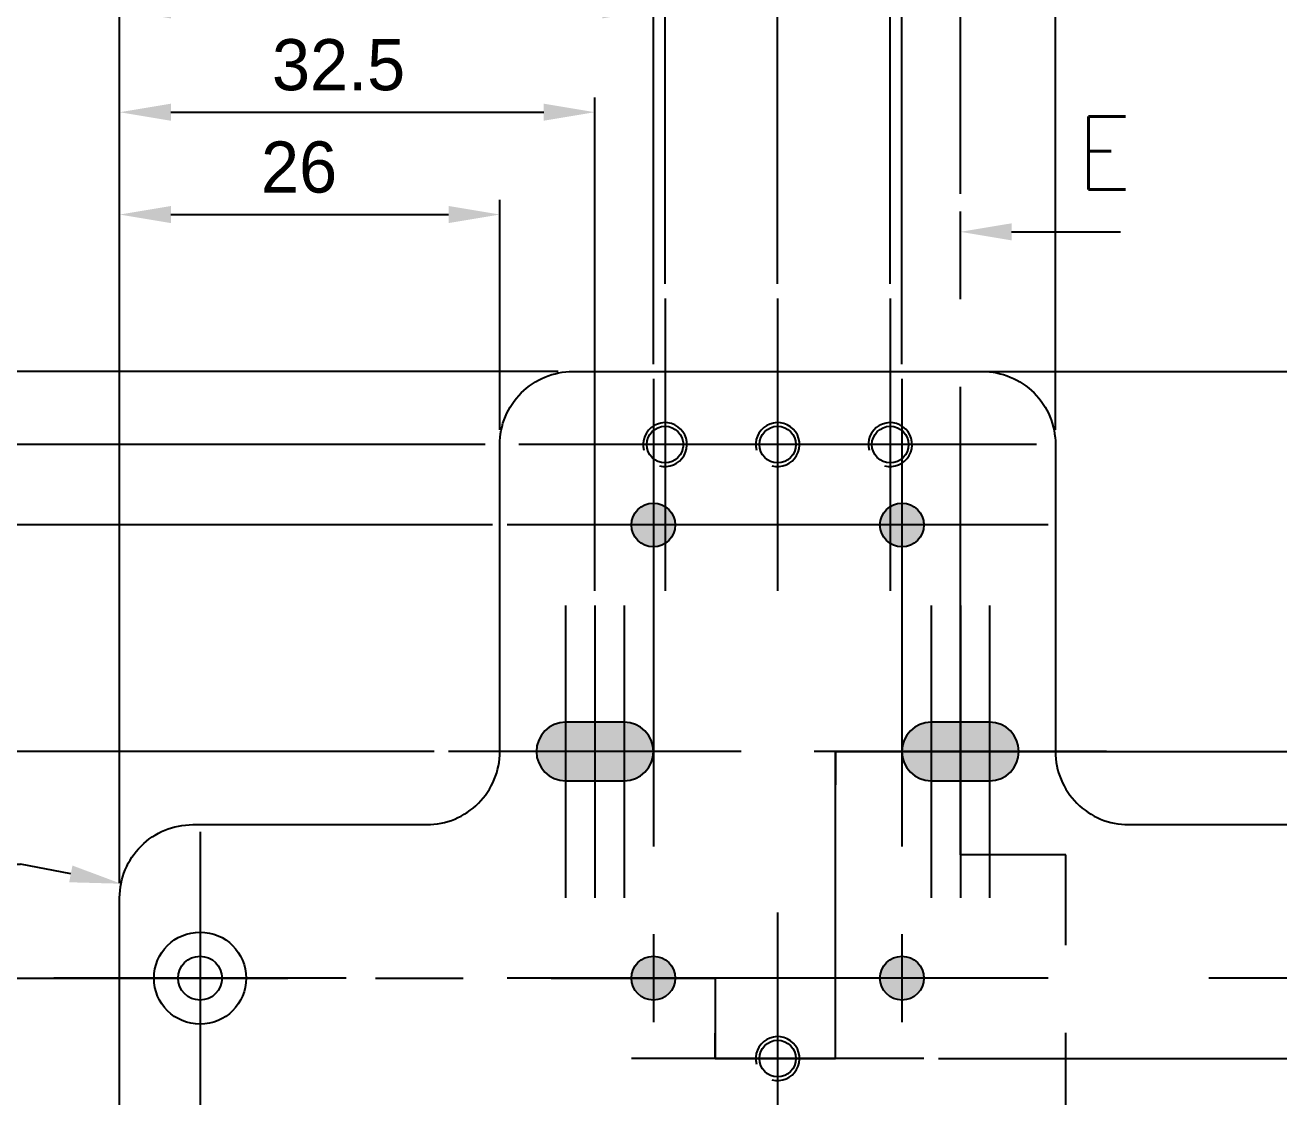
# Model space of a CAD drawing. Extents: x -1900 to -80, y -566 to 781.
# Drawn here: x -930.6 to -844.9, y 252.9 to 326.3 of the extents above; entities that cross this region are included whole.
import ezdxf

# ---------------------------------------------------------------- set-up
doc = ezdxf.new("R2010")
doc.units = 0
doc.linetypes.add('CENTER', pattern=[50, 32, -6, 6, -6])
doc.layers.get('0').update_dxf_attribs({"linetype": 'CONTINUOUS'})
doc.layers.get('DEFPOINTS').update_dxf_attribs({"linetype": 'CONTINUOUS'})
for name, color, linetype in [('CENTER', 1, 'CENTER'), ('DIMENSION', 4, 'CONTINUOUS'), ('DIMENSION_NEW', 6, 'CONTINUOUS'), ('HOLE_M3', 3, 'CONTINUOUS'), ('SECTION', 4, 'CENTER')]:
    doc.layers.add(name, color=color, linetype=linetype)
doc.styles.add('TEXTSTYLE33', font='Standard')
doc.dimstyles.new('QCADDIMSTYLE', dxfattribs={"dimtxt": 3.5, "dimasz": 3.5, "dimexe": 1, "dimexo": 1, "dimgap": 1.5, "dimtad": 1, "dimtoh": 1, "dimzin": 0, "dimcen": 0.09, "dimazin": 3, "dimtfac": 1, "dimtofl": 0, "dimtmove": 0, "dimatfit": 3})

# ---------------------------------------------------------------- blocks, each defined once
blk = doc.blocks.new('*X279')
at = {"layer": 'DIMENSION'}
blk.add_line((-863.143, 312.124), (-855.687, 312.124), dxfattribs=at)
blk.add_solid([(-863.143, 311.54), (-866.643, 312.124), (-863.143, 312.707)], dxfattribs=at)
blk = doc.blocks.new('*D147')
at = {"layer": 'DEFPOINTS', "color": 0}
for p in [(-834.143, 374.308), (-924.143, 266.573), (-834.143, 266.573)]:
    blk.add_point(p, dxfattribs=at)
at = {"layer": 'DIMENSION', "color": 0}
for p, q in [((-924.143, 267.573), (-924.143, 375.308)), ((-834.143, 267.573), (-834.143, 375.308)), ((-920.643, 374.308), (-837.643, 374.308))]:
    blk.add_line(p, q, dxfattribs=at)
for points in [[(-920.643, 374.891), (-920.643, 373.724), (-924.143, 374.308)], [(-837.643, 373.724), (-837.643, 374.891), (-834.143, 374.308)]]:
    blk.add_solid(points, dxfattribs=at)
at = {"layer": 'DIMENSION', "color": 0, "linetype": 'CONTINUOUS'}
blk.add_text('90', height=3.5, dxfattribs=at).set_placement((-882.476, 375.808))
blk = doc.blocks.new('*D148')
at = {"layer": 'DEFPOINTS', "color": 0}
for p in [(-893.143, 302.573), (-941.36, 297.573), (-898.143, 297.573)]:
    blk.add_point(p, dxfattribs=at)
at = {"layer": 'DIMENSION', "color": 0}
for p, q in [((-941.36, 306.073), (-941.36, 309.573)), ((-894.143, 302.573), (-942.36, 302.573)), ((-899.143, 297.573), (-942.36, 297.573)), ((-941.36, 294.073), (-941.36, 290.573))]:
    blk.add_line(p, q, dxfattribs=at)
for points in [[(-941.944, 306.073), (-940.777, 306.073), (-941.36, 302.573)], [(-940.777, 294.073), (-941.944, 294.073), (-941.36, 297.573)]]:
    blk.add_solid(points, dxfattribs=at)
at = {"layer": 'DIMENSION', "color": 0, "linetype": 'CONTINUOUS'}
blk.add_text('5', height=3.5, dxfattribs=at).set_placement((-948.027, 298.323))
blk = doc.blocks.new('*D149')
at = {"layer": 'DEFPOINTS', "color": 0}
for p in [(-893.143, 302.573), (-951.36, 292.073), (-897.643, 292.073)]:
    blk.add_point(p, dxfattribs=at)
at = {"layer": 'DIMENSION', "color": 0}
for p, q in [((-894.143, 302.573), (-952.36, 302.573)), ((-951.36, 299.073), (-951.36, 295.573)), ((-898.643, 292.073), (-952.36, 292.073))]:
    blk.add_line(p, q, dxfattribs=at)
for points in [[(-950.777, 299.073), (-951.944, 299.073), (-951.36, 302.573)], [(-951.944, 295.573), (-950.777, 295.573), (-951.36, 292.073)]]:
    blk.add_solid(points, dxfattribs=at)
at = {"layer": 'DIMENSION', "color": 0, "linetype": 'CONTINUOUS'}
blk.add_text('10.5', height=3.5, dxfattribs=at).set_placement((-962.444, 295.573))
blk = doc.blocks.new('*D150')
at = {"layer": 'DEFPOINTS', "color": 0}
for p in [(-893.143, 302.573), (-961.36, 276.573), (-901.643, 276.573)]:
    blk.add_point(p, dxfattribs=at)
at = {"layer": 'DIMENSION', "color": 0}
for p, q in [((-894.143, 302.573), (-962.36, 302.573)), ((-961.36, 299.073), (-961.36, 280.073)), ((-902.643, 276.573), (-962.36, 276.573))]:
    blk.add_line(p, q, dxfattribs=at)
for points in [[(-960.777, 299.073), (-961.944, 299.073), (-961.36, 302.573)], [(-961.944, 280.073), (-960.777, 280.073), (-961.36, 276.573)]]:
    blk.add_solid(points, dxfattribs=at)
at = {"layer": 'DIMENSION', "color": 0, "linetype": 'CONTINUOUS'}
blk.add_text('26', height=3.5, rotation=90, dxfattribs=at).set_placement((-962.86, 286.24))
blk = doc.blocks.new('*D151')
at = {"layer": 'DEFPOINTS', "color": 0}
for p in [(-893.143, 302.573), (-971.36, 261.073), (-944.643, 261.073)]:
    blk.add_point(p, dxfattribs=at)
at = {"layer": 'DIMENSION', "color": 0}
for p, q in [((-894.143, 302.573), (-972.36, 302.573)), ((-971.36, 299.073), (-971.36, 264.573)), ((-945.643, 261.073), (-972.36, 261.073))]:
    blk.add_line(p, q, dxfattribs=at)
for points in [[(-970.777, 299.073), (-971.944, 299.073), (-971.36, 302.573)], [(-971.944, 264.573), (-970.777, 264.573), (-971.36, 261.073)]]:
    blk.add_solid(points, dxfattribs=at)
at = {"layer": 'DIMENSION', "color": 0, "linetype": 'CONTINUOUS'}
blk.add_text('41.5', height=3.5, rotation=90, dxfattribs=at).set_placement((-972.86, 275.99))
blk = doc.blocks.new('*D152')
at = {"layer": 'DEFPOINTS', "color": 0}
for p in [(-865.143, 302.573), (-869.143, 255.573), (-811.36, 255.573)]:
    blk.add_point(p, dxfattribs=at)
at = {"layer": 'DIMENSION', "color": 0}
for p, q in [((-864.143, 302.573), (-810.36, 302.573)), ((-811.36, 299.073), (-811.36, 259.073)), ((-868.143, 255.573), (-810.36, 255.573))]:
    blk.add_line(p, q, dxfattribs=at)
for points in [[(-810.777, 299.073), (-811.944, 299.073), (-811.36, 302.573)], [(-811.944, 259.073), (-810.777, 259.073), (-811.36, 255.573)]]:
    blk.add_solid(points, dxfattribs=at)
at = {"layer": 'DIMENSION', "color": 0, "linetype": 'CONTINUOUS'}
blk.add_text('47', height=3.5, rotation=90, dxfattribs=at).set_placement((-812.86, 275.74))
blk = doc.blocks.new('*D154')
at = {"layer": 'DEFPOINTS', "color": 0}
for p in [(-898.143, 313.308), (-898.143, 297.573), (-924.143, 266.573)]:
    blk.add_point(p, dxfattribs=at)
at = {"layer": 'DIMENSION', "color": 0}
for p, q in [((-924.143, 267.573), (-924.143, 314.308)), ((-898.143, 298.573), (-898.143, 314.308)), ((-920.643, 313.308), (-901.643, 313.308))]:
    blk.add_line(p, q, dxfattribs=at)
for points in [[(-920.643, 313.891), (-920.643, 312.724), (-924.143, 313.308)], [(-901.643, 312.724), (-901.643, 313.891), (-898.143, 313.308)]]:
    blk.add_solid(points, dxfattribs=at)
at = {"layer": 'DIMENSION', "color": 0, "linetype": 'CONTINUOUS'}
blk.add_text('26', height=3.5, dxfattribs=at).set_placement((-914.476, 314.808))
blk = doc.blocks.new('*D155')
at = {"layer": 'DEFPOINTS', "color": 0}
for p in [(-924.143, 368.308), (-860.143, 297.573), (-924.143, 267.573)]:
    blk.add_point(p, dxfattribs=at)
at = {"layer": 'DIMENSION', "color": 0}
for p, q in [((-924.143, 268.573), (-924.143, 369.308)), ((-860.143, 298.573), (-860.143, 369.308)), ((-863.643, 368.308), (-920.643, 368.308))]:
    blk.add_line(p, q, dxfattribs=at)
for points in [[(-920.643, 368.891), (-920.643, 367.724), (-924.143, 368.308)], [(-863.643, 367.724), (-863.643, 368.891), (-860.143, 368.308)]]:
    blk.add_solid(points, dxfattribs=at)
at = {"layer": 'DIMENSION', "color": 0, "linetype": 'CONTINUOUS'}
blk.add_text('64', height=3.5, dxfattribs=at).set_placement((-895.643, 369.808))
blk = doc.blocks.new('*D164')
at = {"layer": 'DEFPOINTS', "color": 0}
for p in [(-891.643, 320.308), (-891.643, 286.573), (-924.143, 266.573)]:
    blk.add_point(p, dxfattribs=at)
at = {"layer": 'DIMENSION', "color": 0}
for p, q in [((-924.143, 267.573), (-924.143, 321.308)), ((-891.643, 287.573), (-891.643, 321.308)), ((-920.643, 320.308), (-895.143, 320.308))]:
    blk.add_line(p, q, dxfattribs=at)
for points in [[(-920.643, 320.891), (-920.643, 319.724), (-924.143, 320.308)], [(-895.143, 319.724), (-895.143, 320.891), (-891.643, 320.308)]]:
    blk.add_solid(points, dxfattribs=at)
at = {"layer": 'DIMENSION', "color": 0, "linetype": 'CONTINUOUS'}
blk.add_text('32.5', height=3.5, dxfattribs=at).set_placement((-913.726, 321.808))
blk = doc.blocks.new('*D165')
at = {"layer": 'DEFPOINTS', "color": 0}
for p in [(-924.143, 327.308), (-887.643, 302.073), (-924.143, 266.573)]:
    blk.add_point(p, dxfattribs=at)
at = {"layer": 'DIMENSION', "color": 0}
for p, q in [((-924.143, 267.573), (-924.143, 328.308)), ((-887.643, 303.073), (-887.643, 328.308)), ((-891.143, 327.308), (-920.643, 327.308))]:
    blk.add_line(p, q, dxfattribs=at)
for points in [[(-920.643, 327.891), (-920.643, 326.724), (-924.143, 327.308)], [(-891.143, 326.724), (-891.143, 327.891), (-887.643, 327.308)]]:
    blk.add_solid(points, dxfattribs=at)
at = {"layer": 'DIMENSION', "color": 0, "linetype": 'CONTINUOUS'}
blk.add_text('36.5', height=3.5, dxfattribs=at).set_placement((-911.726, 328.808))
blk = doc.blocks.new('*D166')
at = {"layer": 'DEFPOINTS', "color": 0}
for p in [(-924.143, 334.308), (-886.843, 307.573), (-924.143, 266.573)]:
    blk.add_point(p, dxfattribs=at)
at = {"layer": 'DIMENSION', "color": 0}
for p, q in [((-924.143, 267.573), (-924.143, 335.308)), ((-886.843, 308.573), (-886.843, 335.308)), ((-890.343, 334.308), (-920.643, 334.308))]:
    blk.add_line(p, q, dxfattribs=at)
for points in [[(-920.643, 334.891), (-920.643, 333.724), (-924.143, 334.308)], [(-890.343, 333.724), (-890.343, 334.891), (-886.843, 334.308)]]:
    blk.add_solid(points, dxfattribs=at)
at = {"layer": 'DIMENSION', "color": 0, "linetype": 'CONTINUOUS'}
blk.add_text('37.3', height=3.5, dxfattribs=at).set_placement((-911.326, 335.808))
blk = doc.blocks.new('*D167')
at = {"layer": 'DEFPOINTS', "color": 0}
for p in [(-924.143, 340.479), (-879.143, 307.573), (-924.143, 266.573)]:
    blk.add_point(p, dxfattribs=at)
at = {"layer": 'DIMENSION', "color": 0}
for p, q in [((-924.143, 267.573), (-924.143, 341.479)), ((-879.143, 308.573), (-879.143, 341.479)), ((-882.643, 340.479), (-920.643, 340.479))]:
    blk.add_line(p, q, dxfattribs=at)
for points in [[(-920.643, 341.062), (-920.643, 339.895), (-924.143, 340.479)], [(-882.643, 339.895), (-882.643, 341.062), (-879.143, 340.479)]]:
    blk.add_solid(points, dxfattribs=at)
at = {"layer": 'DIMENSION', "color": 0, "linetype": 'CONTINUOUS'}
blk.add_text('45', height=3.5, dxfattribs=at).set_placement((-904.976, 341.979))
blk = doc.blocks.new('*D168')
at = {"layer": 'DEFPOINTS', "color": 0}
for p in [(-924.143, 347.308), (-871.443, 307.573), (-924.143, 266.573)]:
    blk.add_point(p, dxfattribs=at)
at = {"layer": 'DIMENSION', "color": 0}
for p, q in [((-924.143, 267.573), (-924.143, 348.308)), ((-871.443, 308.573), (-871.443, 348.308)), ((-874.943, 347.308), (-920.643, 347.308))]:
    blk.add_line(p, q, dxfattribs=at)
for points in [[(-920.643, 347.891), (-920.643, 346.724), (-924.143, 347.308)], [(-874.943, 346.724), (-874.943, 347.891), (-871.443, 347.308)]]:
    blk.add_solid(points, dxfattribs=at)
at = {"layer": 'DIMENSION', "color": 0, "linetype": 'CONTINUOUS'}
blk.add_text('52.7', height=3.5, dxfattribs=at).set_placement((-903.626, 348.808))
blk = doc.blocks.new('*D169')
at = {"layer": 'DEFPOINTS', "color": 0}
for p in [(-924.143, 354.308), (-870.643, 302.073), (-924.143, 266.573)]:
    blk.add_point(p, dxfattribs=at)
at = {"layer": 'DIMENSION', "color": 0}
for p, q in [((-924.143, 267.573), (-924.143, 355.308)), ((-870.643, 303.073), (-870.643, 355.308)), ((-874.143, 354.308), (-920.643, 354.308))]:
    blk.add_line(p, q, dxfattribs=at)
for points in [[(-920.643, 354.891), (-920.643, 353.724), (-924.143, 354.308)], [(-874.143, 353.724), (-874.143, 354.891), (-870.643, 354.308)]]:
    blk.add_solid(points, dxfattribs=at)
at = {"layer": 'DIMENSION', "color": 0, "linetype": 'CONTINUOUS'}
blk.add_text('53.5', height=3.5, dxfattribs=at).set_placement((-903.226, 355.808))
blk = doc.blocks.new('*D172')
at = {"layer": 'DEFPOINTS', "color": 0}
for p in [(-924.143, 361.308), (-866.643, 313.727), (-924.143, 266.573)]:
    blk.add_point(p, dxfattribs=at)
at = {"layer": 'DIMENSION', "color": 0}
for p, q in [((-924.143, 267.573), (-924.143, 362.308)), ((-866.643, 314.727), (-866.643, 362.308)), ((-870.143, 361.308), (-920.643, 361.308))]:
    blk.add_line(p, q, dxfattribs=at)
for points in [[(-920.643, 361.891), (-920.643, 360.724), (-924.143, 361.308)], [(-870.143, 360.724), (-870.143, 361.891), (-866.643, 361.308)]]:
    blk.add_solid(points, dxfattribs=at)
at = {"layer": 'DIMENSION', "color": 0, "linetype": 'CONTINUOUS'}
blk.add_text('57.5', height=3.5, dxfattribs=at).set_placement((-901.226, 362.808))
blk = doc.blocks.new('*D177')
at = {"layer": 'DEFPOINTS', "color": 0}
for p in [(-893.143, 302.573), (-981.36, 233.323), (-918.643, 233.323)]:
    blk.add_point(p, dxfattribs=at)
at = {"layer": 'DIMENSION', "color": 0}
for p, q in [((-894.143, 302.573), (-982.36, 302.573)), ((-981.36, 299.073), (-981.36, 236.823)), ((-919.643, 233.323), (-982.36, 233.323))]:
    blk.add_line(p, q, dxfattribs=at)
for points in [[(-980.777, 299.073), (-981.944, 299.073), (-981.36, 302.573)], [(-981.944, 236.823), (-980.777, 236.823), (-981.36, 233.323)]]:
    blk.add_solid(points, dxfattribs=at)
at = {"layer": 'DIMENSION', "color": 0, "linetype": 'CONTINUOUS'}
blk.add_text('69.25', height=3.5, rotation=90, dxfattribs=at).set_placement((-982.86, 260.365))
blk = doc.blocks.new('*D179')
at = {"layer": 'DEFPOINTS', "color": 0}
for p in [(-866.643, 302.573), (-809.385, 239.073), (-801.36, 239.073)]:
    blk.add_point(p, dxfattribs=at)
at = {"layer": 'DIMENSION', "color": 0}
for p, q in [((-865.643, 302.573), (-800.36, 302.573)), ((-801.36, 299.073), (-801.36, 242.573)), ((-808.385, 239.073), (-800.36, 239.073))]:
    blk.add_line(p, q, dxfattribs=at)
for points in [[(-800.777, 299.073), (-801.944, 299.073), (-801.36, 302.573)], [(-801.944, 242.573), (-800.777, 242.573), (-801.36, 239.073)]]:
    blk.add_solid(points, dxfattribs=at)
at = {"layer": 'DIMENSION', "color": 0, "linetype": 'CONTINUOUS'}
blk.add_text('63.5', height=3.5, rotation=90, dxfattribs=at).set_placement((-802.86, 264.907))
blk = doc.blocks.new('*D180')
at = {"layer": 'DEFPOINTS', "color": 0}
for p in [(-924.05, 267.533), (-919.143, 266.573)]:
    blk.add_point(p, dxfattribs=at)
at = {"layer": 'DIMENSION', "color": 0}
for p in [(-952.253, 268.876), (-927.485, 268.204)]:
    blk.add_line(p, (-930.92, 268.876), dxfattribs=at)
blk.add_solid([(-927.597, 267.632), (-927.373, 268.777), (-924.05, 267.533)], dxfattribs=at)
at = {"layer": 'DIMENSION', "color": 0, "linetype": 'CONTINUOUS'}
blk.add_text('RR5(8x)', height=3.5, dxfattribs=at).set_placement((-952.92, 271.876))
blk = doc.blocks.new('*U284')
at = {"layer": 'DIMENSION_NEW'}
for points in [[(-895.057, 275.159), (-895.306, 277.685), (-895.057, 277.988)], [(-894.754, 274.911), (-895.057, 277.988), (-894.754, 278.236)], [(-895.057, 275.159), (-895.057, 277.988), (-894.754, 274.911)], [(-894.408, 274.726), (-894.754, 278.236), (-894.408, 278.421)], [(-894.754, 274.911), (-894.754, 278.236), (-894.408, 274.726)], [(-894.033, 274.612), (-894.408, 278.421), (-894.033, 278.535)], [(-894.408, 274.726), (-894.408, 278.421), (-894.033, 274.612)], [(-893.643, 274.573), (-894.033, 278.535), (-893.643, 278.573)], [(-894.033, 274.612), (-894.033, 278.535), (-893.643, 274.573)], [(-893.643, 274.573), (-893.643, 278.573), (-889.643, 274.573)], [(-889.643, 274.573), (-893.643, 278.573), (-889.643, 278.573)], [(-889.643, 274.573), (-889.643, 278.573), (-889.253, 274.612)], [(-889.253, 274.612), (-889.643, 278.573), (-889.253, 278.535)], [(-889.253, 274.612), (-889.253, 278.535), (-888.878, 274.726)], [(-888.878, 274.726), (-889.253, 278.535), (-888.878, 278.421)], [(-888.878, 274.726), (-888.878, 278.421), (-888.532, 274.911)], [(-888.532, 274.911), (-888.878, 278.421), (-888.532, 278.236)], [(-888.532, 274.911), (-888.532, 278.236), (-888.229, 275.159)], [(-888.229, 275.159), (-888.532, 278.236), (-888.229, 277.988)], [(-888.229, 275.159), (-888.229, 277.988), (-887.98, 275.462)], [(-887.98, 275.462), (-888.229, 277.988), (-887.98, 277.685)], [(-895.491, 275.808), (-895.605, 276.964), (-895.491, 277.339)], [(-895.306, 275.462), (-895.491, 277.339), (-895.306, 277.685)], [(-895.491, 275.808), (-895.491, 277.339), (-895.306, 275.462)], [(-895.306, 275.462), (-895.306, 277.685), (-895.057, 275.159)], [(-887.98, 275.462), (-887.98, 277.685), (-887.795, 275.808)], [(-887.795, 275.808), (-887.98, 277.685), (-887.795, 277.339)], [(-887.795, 275.808), (-887.795, 277.339), (-887.681, 276.183)], [(-887.681, 276.183), (-887.795, 277.339), (-887.681, 276.964)], [(-895.605, 276.183), (-895.643, 276.573), (-895.605, 276.964)], [(-895.605, 276.183), (-895.605, 276.964), (-895.491, 275.808)], [(-887.681, 276.183), (-887.681, 276.964), (-887.643, 276.573)]]:
    blk.add_solid(points, dxfattribs=at)
blk = doc.blocks.new('*U285')
at = {"layer": 'DIMENSION_NEW'}
for points in [[(-888.476, 290.826), (-888.704, 293.134), (-888.476, 293.321)], [(-888.217, 290.688), (-888.476, 293.321), (-888.217, 293.459)], [(-888.476, 290.826), (-888.476, 293.321), (-888.217, 290.688)], [(-887.936, 290.602), (-888.217, 293.459), (-887.936, 293.545)], [(-888.217, 290.688), (-888.217, 293.459), (-887.936, 290.602)], [(-887.643, 290.573), (-887.936, 293.545), (-887.643, 293.573)], [(-887.936, 290.602), (-887.936, 293.545), (-887.643, 290.573)], [(-887.643, 290.573), (-887.643, 293.573), (-887.35, 290.602)], [(-887.35, 290.602), (-887.643, 293.573), (-887.35, 293.545)], [(-887.35, 290.602), (-887.35, 293.545), (-887.069, 290.688)], [(-887.069, 290.688), (-887.35, 293.545), (-887.069, 293.459)], [(-887.069, 290.688), (-887.069, 293.459), (-886.81, 290.826)], [(-886.81, 290.826), (-887.069, 293.459), (-886.81, 293.321)], [(-886.81, 290.826), (-886.81, 293.321), (-886.582, 291.013)], [(-886.582, 291.013), (-886.81, 293.321), (-886.582, 293.134)], [(-889.029, 291.499), (-889.114, 292.366), (-889.029, 292.647)], [(-888.89, 291.24), (-889.029, 292.647), (-888.89, 292.907)], [(-889.029, 291.499), (-889.029, 292.647), (-888.89, 291.24)], [(-888.704, 291.013), (-888.89, 292.907), (-888.704, 293.134)], [(-888.89, 291.24), (-888.89, 292.907), (-888.704, 291.013)], [(-888.704, 291.013), (-888.704, 293.134), (-888.476, 290.826)], [(-886.582, 291.013), (-886.582, 293.134), (-886.396, 291.24)], [(-886.396, 291.24), (-886.582, 293.134), (-886.396, 292.907)], [(-886.396, 291.24), (-886.396, 292.907), (-886.257, 291.499)], [(-886.257, 291.499), (-886.396, 292.907), (-886.257, 292.647)], [(-886.257, 291.499), (-886.257, 292.647), (-886.172, 291.781)], [(-886.172, 291.781), (-886.257, 292.647), (-886.172, 292.366)], [(-889.114, 291.781), (-889.143, 292.073), (-889.114, 292.366)], [(-889.114, 291.781), (-889.114, 292.366), (-889.029, 291.499)], [(-886.172, 291.781), (-886.172, 292.366), (-886.143, 292.073)], [(-888.217, 259.688), (-888.476, 262.321), (-888.217, 262.459)], [(-887.936, 259.602), (-888.217, 262.459), (-887.936, 262.545)], [(-888.217, 259.688), (-888.217, 262.459), (-887.936, 259.602)], [(-887.643, 259.573), (-887.936, 262.545), (-887.643, 262.573)], [(-887.936, 259.602), (-887.936, 262.545), (-887.643, 259.573)], [(-887.643, 259.573), (-887.643, 262.573), (-887.35, 259.602)], [(-887.35, 259.602), (-887.643, 262.573), (-887.35, 262.545)], [(-887.35, 259.602), (-887.35, 262.545), (-887.069, 259.688)], [(-887.069, 259.688), (-887.35, 262.545), (-887.069, 262.459)], [(-887.069, 259.688), (-887.069, 262.459), (-886.81, 259.826)], [(-886.81, 259.826), (-887.069, 262.459), (-886.81, 262.321)], [(-889.029, 260.499), (-889.114, 261.366), (-889.029, 261.647)], [(-888.89, 260.24), (-889.029, 261.647), (-888.89, 261.907)], [(-889.029, 260.499), (-889.029, 261.647), (-888.89, 260.24)], [(-888.704, 260.013), (-888.89, 261.907), (-888.704, 262.134)], [(-888.89, 260.24), (-888.89, 261.907), (-888.704, 260.013)], [(-888.476, 259.826), (-888.704, 262.134), (-888.476, 262.321)], [(-888.704, 260.013), (-888.704, 262.134), (-888.476, 259.826)], [(-888.476, 259.826), (-888.476, 262.321), (-888.217, 259.688)], [(-886.81, 259.826), (-886.81, 262.321), (-886.582, 260.013)], [(-886.582, 260.013), (-886.81, 262.321), (-886.582, 262.134)], [(-886.582, 260.013), (-886.582, 262.134), (-886.396, 260.24)], [(-886.396, 260.24), (-886.582, 262.134), (-886.396, 261.907)], [(-886.396, 260.24), (-886.396, 261.907), (-886.257, 260.499)], [(-886.257, 260.499), (-886.396, 261.907), (-886.257, 261.647)], [(-886.257, 260.499), (-886.257, 261.647), (-886.172, 260.781)], [(-886.172, 260.781), (-886.257, 261.647), (-886.172, 261.366)], [(-889.114, 260.781), (-889.143, 261.073), (-889.114, 261.366)], [(-889.114, 260.781), (-889.114, 261.366), (-889.029, 260.499)], [(-886.172, 260.781), (-886.172, 261.366), (-886.143, 261.073)]]:
    blk.add_solid(points, dxfattribs=at)
blk = doc.blocks.new('*U286')
at = {"layer": 'DIMENSION_NEW'}
for points in [[(-871.476, 290.826), (-871.704, 293.134), (-871.476, 293.321)], [(-871.217, 290.688), (-871.476, 293.321), (-871.217, 293.459)], [(-871.476, 290.826), (-871.476, 293.321), (-871.217, 290.688)], [(-870.936, 290.602), (-871.217, 293.459), (-870.936, 293.545)], [(-871.217, 290.688), (-871.217, 293.459), (-870.936, 290.602)], [(-870.643, 290.573), (-870.936, 293.545), (-870.643, 293.573)], [(-870.936, 290.602), (-870.936, 293.545), (-870.643, 290.573)], [(-870.643, 290.573), (-870.643, 293.573), (-870.605, 290.577)], [(-870.605, 290.577), (-870.643, 293.573), (-870.605, 293.57)], [(-870.605, 290.577), (-870.605, 293.57), (-870.491, 290.588)], [(-870.491, 290.588), (-870.605, 293.57), (-870.491, 293.558)], [(-870.491, 290.588), (-870.491, 293.558), (-870.35, 290.602)], [(-870.35, 290.602), (-870.491, 293.558), (-870.35, 293.545)], [(-870.35, 290.602), (-870.35, 293.545), (-870.306, 290.616)], [(-870.306, 290.616), (-870.35, 293.545), (-870.306, 293.531)], [(-870.306, 290.616), (-870.306, 293.531), (-870.069, 290.688)], [(-870.069, 290.688), (-870.306, 293.531), (-870.069, 293.459)], [(-870.069, 290.688), (-870.069, 293.459), (-870.057, 290.694)], [(-870.057, 290.694), (-870.069, 293.459), (-870.057, 293.453)], [(-870.057, 290.694), (-870.057, 293.453), (-869.81, 290.826)], [(-869.81, 290.826), (-870.057, 293.453), (-869.81, 293.321)], [(-869.81, 290.826), (-869.81, 293.321), (-869.754, 290.872)], [(-869.754, 290.872), (-869.81, 293.321), (-869.754, 293.275)], [(-869.754, 290.872), (-869.754, 293.275), (-869.582, 291.013)], [(-869.582, 291.013), (-869.754, 293.275), (-869.582, 293.134)], [(-872.029, 291.499), (-872.114, 292.366), (-872.029, 292.647)], [(-871.89, 291.24), (-872.029, 292.647), (-871.89, 292.907)], [(-872.029, 291.499), (-872.029, 292.647), (-871.89, 291.24)], [(-871.704, 291.013), (-871.89, 292.907), (-871.704, 293.134)], [(-871.89, 291.24), (-871.89, 292.907), (-871.704, 291.013)], [(-871.704, 291.013), (-871.704, 293.134), (-871.476, 290.826)], [(-869.582, 291.013), (-869.582, 293.134), (-869.408, 291.225)], [(-869.408, 291.225), (-869.582, 293.134), (-869.408, 292.922)], [(-869.408, 291.225), (-869.408, 292.922), (-869.396, 291.24)], [(-869.396, 291.24), (-869.408, 292.922), (-869.396, 292.907)], [(-869.396, 291.24), (-869.396, 292.907), (-869.257, 291.499)], [(-869.257, 291.499), (-869.396, 292.907), (-869.257, 292.647)], [(-869.257, 291.499), (-869.257, 292.647), (-869.172, 291.781)], [(-869.172, 291.781), (-869.257, 292.647), (-869.172, 292.366)], [(-872.114, 291.781), (-872.143, 292.073), (-872.114, 292.366)], [(-872.114, 291.781), (-872.114, 292.366), (-872.029, 291.499)], [(-869.172, 291.781), (-869.172, 292.366), (-869.143, 292.073)], [(-870.069, 275.174), (-870.306, 277.685), (-870.069, 277.974)], [(-870.057, 275.16), (-870.069, 277.974), (-870.057, 277.988)], [(-870.069, 275.174), (-870.069, 277.974), (-870.057, 275.16)], [(-869.81, 274.957), (-870.057, 277.988), (-869.81, 278.192)], [(-870.057, 275.16), (-870.057, 277.988), (-869.81, 274.957)], [(-869.754, 274.911), (-869.81, 278.192), (-869.754, 278.237)], [(-869.81, 274.957), (-869.81, 278.192), (-869.754, 274.911)], [(-869.582, 274.819), (-869.754, 278.237), (-869.582, 278.329)], [(-869.754, 274.911), (-869.754, 278.237), (-869.582, 274.819)], [(-869.408, 274.726), (-869.582, 278.329), (-869.408, 278.422)], [(-869.582, 274.819), (-869.582, 278.329), (-869.408, 274.726)], [(-869.396, 274.723), (-869.408, 278.422), (-869.396, 278.426)], [(-869.408, 274.726), (-869.408, 278.422), (-869.396, 274.723)], [(-869.257, 274.681), (-869.396, 278.426), (-869.257, 278.468)], [(-869.396, 274.723), (-869.396, 278.426), (-869.257, 274.681)], [(-869.172, 274.655), (-869.257, 278.468), (-869.172, 278.494)], [(-869.257, 274.681), (-869.257, 278.468), (-869.172, 274.655)], [(-869.143, 274.646), (-869.172, 278.494), (-869.143, 278.502)], [(-869.172, 274.655), (-869.172, 278.494), (-869.143, 274.646)], [(-869.033, 274.613), (-869.143, 278.502), (-869.033, 278.536)], [(-869.143, 274.646), (-869.143, 278.502), (-869.033, 274.613)], [(-868.643, 274.574), (-869.033, 278.536), (-868.643, 278.574)], [(-869.033, 274.613), (-869.033, 278.536), (-868.643, 274.574)], [(-868.643, 274.574), (-868.643, 278.574), (-864.643, 274.574)], [(-864.643, 274.574), (-868.643, 278.574), (-864.643, 278.574)], [(-864.643, 274.574), (-864.643, 278.574), (-864.253, 274.613)], [(-864.253, 274.613), (-864.643, 278.574), (-864.253, 278.536)], [(-864.253, 274.613), (-864.253, 278.536), (-863.878, 274.726)], [(-863.878, 274.726), (-864.253, 278.536), (-863.878, 278.422)], [(-863.878, 274.726), (-863.878, 278.422), (-863.532, 274.911)], [(-863.532, 274.911), (-863.878, 278.422), (-863.532, 278.237)], [(-863.532, 274.911), (-863.532, 278.237), (-863.229, 275.16)], [(-863.229, 275.16), (-863.532, 278.237), (-863.229, 277.988)], [(-863.229, 275.16), (-863.229, 277.988), (-862.98, 275.463)], [(-862.98, 275.463), (-863.229, 277.988), (-862.98, 277.685)], [(-870.491, 275.809), (-870.605, 276.964), (-870.491, 277.34)], [(-870.35, 275.546), (-870.491, 277.34), (-870.35, 277.602)], [(-870.491, 275.809), (-870.491, 277.34), (-870.35, 275.546)], [(-870.306, 275.463), (-870.35, 277.602), (-870.306, 277.685)], [(-870.35, 275.546), (-870.35, 277.602), (-870.306, 275.463)], [(-870.306, 275.463), (-870.306, 277.685), (-870.069, 275.174)], [(-862.98, 275.463), (-862.98, 277.685), (-862.795, 275.809)], [(-862.795, 275.809), (-862.98, 277.685), (-862.795, 277.34)], [(-862.795, 275.809), (-862.795, 277.34), (-862.681, 276.184)], [(-862.681, 276.184), (-862.795, 277.34), (-862.681, 276.964)], [(-870.605, 276.184), (-870.643, 276.574), (-870.605, 276.964)], [(-870.605, 276.184), (-870.605, 276.964), (-870.491, 275.809)], [(-862.681, 276.184), (-862.681, 276.964), (-862.643, 276.574)], [(-871.217, 259.688), (-871.476, 262.321), (-871.217, 262.459)], [(-870.936, 259.602), (-871.217, 262.459), (-870.936, 262.545)], [(-871.217, 259.688), (-871.217, 262.459), (-870.936, 259.602)], [(-870.643, 259.573), (-870.936, 262.545), (-870.643, 262.573)], [(-870.936, 259.602), (-870.936, 262.545), (-870.643, 259.573)], [(-870.643, 259.573), (-870.643, 262.573), (-870.605, 259.577)], [(-870.605, 259.577), (-870.643, 262.573), (-870.605, 262.57)], [(-870.605, 259.577), (-870.605, 262.57), (-870.491, 259.588)], [(-870.491, 259.588), (-870.605, 262.57), (-870.491, 262.558)], [(-870.491, 259.588), (-870.491, 262.558), (-870.35, 259.602)], [(-870.35, 259.602), (-870.491, 262.558), (-870.35, 262.545)], [(-870.35, 259.602), (-870.35, 262.545), (-870.306, 259.616)], [(-870.306, 259.616), (-870.35, 262.545), (-870.306, 262.531)], [(-870.306, 259.616), (-870.306, 262.531), (-870.069, 259.688)], [(-870.069, 259.688), (-870.306, 262.531), (-870.069, 262.459)], [(-870.069, 259.688), (-870.069, 262.459), (-870.057, 259.694)], [(-870.057, 259.694), (-870.069, 262.459), (-870.057, 262.453)], [(-870.057, 259.694), (-870.057, 262.453), (-869.81, 259.826)], [(-869.81, 259.826), (-870.057, 262.453), (-869.81, 262.321)], [(-872.029, 260.499), (-872.114, 261.366), (-872.029, 261.647)], [(-871.89, 260.24), (-872.029, 261.647), (-871.89, 261.907)], [(-872.029, 260.499), (-872.029, 261.647), (-871.89, 260.24)], [(-871.704, 260.013), (-871.89, 261.907), (-871.704, 262.134)], [(-871.89, 260.24), (-871.89, 261.907), (-871.704, 260.013)], [(-871.476, 259.826), (-871.704, 262.134), (-871.476, 262.321)], [(-871.704, 260.013), (-871.704, 262.134), (-871.476, 259.826)], [(-871.476, 259.826), (-871.476, 262.321), (-871.217, 259.688)], [(-869.81, 259.826), (-869.81, 262.321), (-869.754, 259.872)], [(-869.754, 259.872), (-869.81, 262.321), (-869.754, 262.275)], [(-869.754, 259.872), (-869.754, 262.275), (-869.582, 260.013)], [(-869.582, 260.013), (-869.754, 262.275), (-869.582, 262.134)], [(-869.582, 260.013), (-869.582, 262.134), (-869.408, 260.225)], [(-869.408, 260.225), (-869.582, 262.134), (-869.408, 261.922)], [(-869.408, 260.225), (-869.408, 261.922), (-869.396, 260.24)], [(-869.396, 260.24), (-869.408, 261.922), (-869.396, 261.907)], [(-869.396, 260.24), (-869.396, 261.907), (-869.257, 260.499)], [(-869.257, 260.499), (-869.396, 261.907), (-869.257, 261.647)], [(-869.257, 260.499), (-869.257, 261.647), (-869.172, 260.781)], [(-869.172, 260.781), (-869.257, 261.647), (-869.172, 261.366)], [(-872.114, 260.781), (-872.143, 261.073), (-872.114, 261.366)], [(-872.114, 260.781), (-872.114, 261.366), (-872.029, 260.499)], [(-869.172, 260.781), (-869.172, 261.366), (-869.143, 261.073)]]:
    blk.add_solid(points, dxfattribs=at)

msp = doc.modelspace()

# ---------------------------------------------------------------- linework, layer by layer
for p, q in [((-887.643, 292.073), (-887.643, 292.073)), ((-870.643, 292.073), (-870.643, 292.073)), ((-891.583, 276.574), (-891.583, 276.574)), ((-875.19, 276.573), (-873.19, 276.573)), ((-875.19, 276.573), (-875.19, 274.308)), ((-865.703, 276.574), (-865.703, 276.574)), ((-865.703, 276.574), (-865.703, 276.574)), ((-918.643, 261.073), (-918.643, 261.073)), ((-918.643, 261.073), (-918.643, 261.073)), ((-883.425, 261.073), (-885.36, 261.073)), ((-883.425, 261.073), (-883.425, 259.308)), ((-883.425, 255.573), (-883.425, 257.308)), ((-875.19, 255.573), (-875.19, 257.308)), ((-883.425, 255.573), (-881.36, 255.573)), ((-875.19, 255.573), (-877.36, 255.573))]:
    msp.add_line(p, q)
for points in [[(-924.143, 266.573, -0.414214), (-919.143, 271.573), (-903.143, 271.573, 0.414214), (-898.143, 276.574), (-898.143, 297.573, -0.414214), (-893.143, 302.573), (-879.143, 302.573), (-865.143, 302.573, -0.414214), (-860.143, 297.573), (-860.143, 276.574, 0.414214), (-855.143, 271.573), (-839.143, 271.573, -0.414214), (-834.143, 266.573), (-834.143, 238.323, -0.414214), (-839.143, 233.323), (-879.143, 233.323), (-879.143, 233.323), (-919.143, 233.323, -0.414214), (-924.143, 238.323), (-924.143, 266.573)], [(-893.643, 278.573, 1), (-893.643, 274.573), (-889.643, 274.573, 1), (-889.643, 278.573), (-893.643, 278.573)], [(-868.643, 278.574, 1), (-868.643, 274.574), (-864.643, 274.574, 1), (-864.643, 278.574), (-868.643, 278.574)]]:
    msp.add_lwpolyline(points, format="xyb")
for centre, radius in [((-886.843, 297.573), 1.25), ((-879.143, 297.573), 1.25), ((-871.443, 297.573), 1.25), ((-887.643, 292.073), 1.5), ((-870.643, 292.073), 1.5), ((-918.643, 261.073), 3.15), ((-918.643, 261.073), 1.5), ((-887.643, 261.073), 1.5), ((-870.643, 261.073), 1.5), ((-879.143, 255.573), 1.25)]:
    msp.add_circle(centre, radius)
at = {"layer": 'CENTER'}
for p, q in [((-886.843, 307.573), (-886.843, 287.574)), ((-879.143, 307.573), (-879.143, 287.574)), ((-871.443, 307.573), (-871.443, 287.574)), ((-887.643, 302.073), (-887.643, 251.073)), ((-870.643, 302.073), (-870.643, 251.073)), ((-876.843, 297.573), (-896.843, 297.573)), ((-869.143, 297.573), (-889.143, 297.573)), ((-861.443, 297.573), (-881.443, 297.573)), ((-877.643, 292.073), (-897.643, 292.073)), ((-860.643, 292.073), (-880.643, 292.073)), ((-893.643, 286.573), (-893.643, 266.573)), ((-891.643, 286.573), (-891.643, 266.573)), ((-889.643, 286.573), (-889.643, 266.573)), ((-868.643, 286.573), (-868.643, 266.573)), ((-866.643, 286.573), (-866.643, 266.573)), ((-864.643, 286.573), (-864.643, 266.573)), ((-881.643, 276.573), (-901.643, 276.573)), ((-856.643, 276.573), (-876.643, 276.573)), ((-918.643, 271.073), (-918.643, 251.073)), ((-879.143, 265.573), (-879.143, 245.573)), ((-908.643, 261.073), (-928.643, 261.073)), ((-877.643, 261.073), (-897.643, 261.073)), ((-860.643, 261.073), (-880.643, 261.073)), ((-829.643, 261.073), (-849.643, 261.073)), ((-869.143, 255.573), (-889.143, 255.573))]:
    msp.add_line(p, q, dxfattribs=at)
at = {"layer": 'HOLE_M3'}
for p, q in [((-886.843, 297.573), (-886.843, 297.573)), ((-886.843, 297.573), (-886.843, 297.573)), ((-879.143, 297.573), (-879.143, 297.573)), ((-879.143, 297.573), (-879.143, 297.573)), ((-871.443, 297.573), (-871.443, 297.573)), ((-871.443, 297.573), (-871.443, 297.573)), ((-870.643, 261.073), (-870.643, 261.073)), ((-879.143, 255.573), (-879.143, 255.573)), ((-879.143, 255.573), (-879.143, 255.573))]:
    msp.add_line(p, q, dxfattribs=at)
for centre, radius, start, end in [((-886.843, 297.573), 1.5, 255, 195), ((-879.143, 297.573), 1.5, 255, 195), ((-871.443, 297.573), 1.5, 255, 195), ((-886.843, 297.573), 0, 0, 0), ((-886.843, 297.573), 0, 0, 0), ((-879.143, 297.573), 0, 0, 0), ((-879.143, 297.573), 0, 0, 0), ((-871.443, 297.573), 0, 0, 0), ((-871.443, 297.573), 0, 0, 0), ((-879.143, 255.573), 1.5, 255, 195), ((-879.143, 255.573), 0, 0, 0), ((-879.143, 255.573), 0, 0, 0)]:
    msp.add_arc(centre, radius, start, end, dxfattribs=at)
at = {"layer": 'SECTION'}
for points in [[(-859.443, 213.323), (-859.443, 269.514), (-866.643, 269.514), (-866.643, 313.727)], [(-944.643, 261.073), (-883.425, 261.073), (-883.425, 255.573), (-875.19, 255.573), (-875.19, 276.574), (-823.492, 276.573)]]:
    msp.add_lwpolyline(points, dxfattribs=at)

# ---------------------------------------------------------------- block references
at = {"layer": 'DIMENSION'}
msp.add_blockref('*X279', (0, 0), dxfattribs=at)
at = {"layer": 'DIMENSION_NEW'}
for name in ['*U285', '*U286', '*U284']:
    msp.add_blockref(name, (0, 0), dxfattribs=at)

# ---------------------------------------------------------------- texts
at = {"layer": 'SECTION', "linetype": 'CONTINUOUS', "style": 'TEXTSTYLE33'}
msp.add_text('E', height=5, dxfattribs=at).set_placement((-858.666, 315.013))

# ---------------------------------------------------------------- dimensions: what is measured, and where the dimension line sits
at = {"layer": 'DIMENSION'}
for base, p1, p2, picture, middle in [((-834.143, 374.308), (-924.143, 266.573), (-834.143, 266.573), '*D147', (-879.143, 377.558)), ((-924.143, 368.308), (-860.143, 297.573), (-924.143, 267.573), '*D155', (-892.143, 371.558)), ((-924.143, 361.308), (-866.643, 313.727), (-924.143, 266.573), '*D172', (-895.393, 364.558)), ((-924.143, 354.308), (-870.643, 302.073), (-924.143, 266.573), '*D169', (-897.393, 357.558)), ((-924.143, 347.308), (-871.443, 307.573), (-924.143, 266.573), '*D168', (-897.793, 350.558)), ((-924.143, 340.479), (-879.143, 307.573), (-924.143, 266.573), '*D167', (-901.643, 343.729)), ((-924.143, 334.308), (-886.843, 307.573), (-924.143, 266.573), '*D166', (-905.493, 337.558)), ((-924.143, 327.308), (-887.643, 302.073), (-924.143, 266.573), '*D165', (-905.893, 330.558)), ((-891.643, 320.308), (-924.143, 266.573), (-891.643, 286.573), '*D164', (-907.893, 323.558)), ((-898.143, 313.308), (-924.143, 266.573), (-898.143, 297.573), '*D154', (-911.143, 316.558))]:
    dim = msp.add_linear_dim(base=base, p1=p1, p2=p2, dimstyle='QCADDIMSTYLE', override={"dimtxt": 3.5, "dimasz": 3.5, "dimexe": 1, "dimexo": 1, "dimgap": 1.5, "dimtad": 1, "dimzin": 8, "dimcen": 0, "dimclrd": 0, "dimclre": 0, "dimclrt": 0, "dimtp": 0.1, "dimtm": 0.1, "dimtfac": 0.71, "dimtmove": 2}, dxfattribs=at)
    dim.commit()
    dim.dimension.update_dxf_attribs({"geometry": picture, "text_midpoint": middle})
for base, p1, p2, picture, middle in [((-941.36, 297.573), (-893.143, 302.573), (-898.143, 297.573), '*D148', (-946.36, 300.073)), ((-981.36, 233.323), (-893.143, 302.573), (-918.643, 233.323), '*D177', (-984.61, 267.948)), ((-971.36, 261.073), (-893.143, 302.573), (-944.643, 261.073), '*D151', (-974.61, 281.823)), ((-961.36, 276.573), (-893.143, 302.573), (-901.643, 276.573), '*D150', (-964.61, 289.573)), ((-951.36, 292.073), (-893.143, 302.573), (-897.643, 292.073), '*D149', (-956.36, 297.323)), ((-811.36, 255.573), (-865.143, 302.573), (-869.143, 255.573), '*D152', (-814.61, 279.073)), ((-801.36, 239.073), (-866.643, 302.573), (-809.385, 239.073), '*D179', (-804.61, 270.823))]:
    dim = msp.add_linear_dim(base=base, p1=p1, p2=p2, angle=90, dimstyle='QCADDIMSTYLE', override={"dimtxt": 3.5, "dimasz": 3.5, "dimexe": 1, "dimexo": 1, "dimgap": 1.5, "dimtad": 1, "dimzin": 8, "dimcen": 0, "dimclrd": 0, "dimclre": 0, "dimclrt": 0, "dimtp": 0.1, "dimtm": 0.1, "dimtfac": 0.71, "dimtmove": 2}, dxfattribs=at)
    dim.commit()
    dim.dimension.update_dxf_attribs({"geometry": picture, "text_midpoint": middle})
dim = msp.add_radius_dim(center=(-919.143, 266.573), mpoint=(-924.05, 267.533), text='R<>(8x)', dimstyle='QCADDIMSTYLE', override={"dimtxt": 3.5, "dimasz": 3.5, "dimexe": 1, "dimexo": 1, "dimgap": 1.5, "dimtad": 1, "dimzin": 8, "dimcen": 0, "dimclrd": 0, "dimclre": 0, "dimclrt": 0, "dimtp": 0.1, "dimtm": 0.1, "dimtfac": 0.71, "dimtmove": 2}, dxfattribs=at)
dim.commit()
dim.dimension.update_dxf_attribs({"geometry": '*D180', "text_midpoint": (-942.337, 273.042)})

doc.saveas('drawing.dxf')
